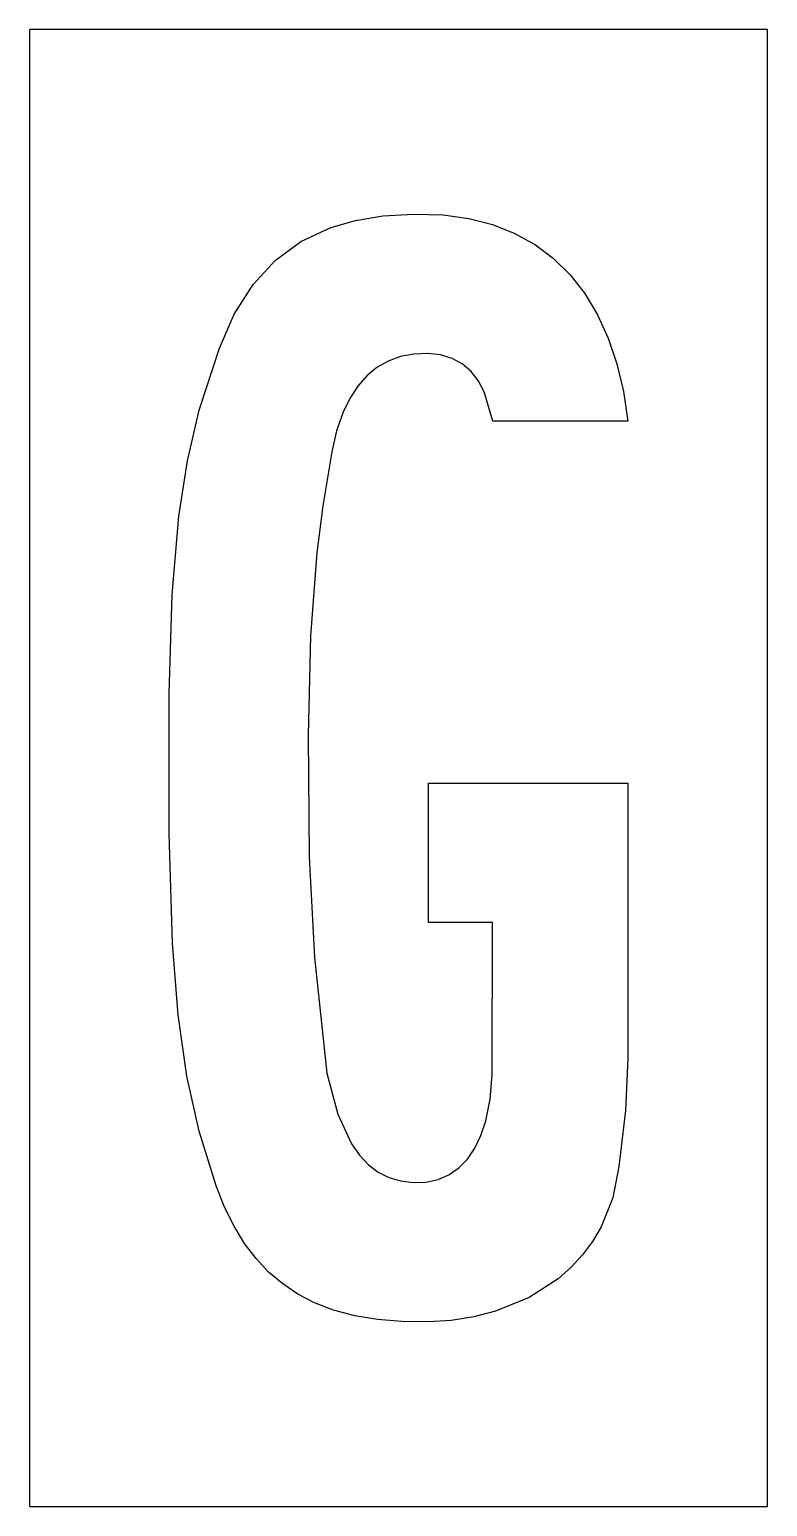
# Model space of a CAD drawing. Extents: x 0 to 11, y 0 to 22.
import ezdxf

# ---------------------------------------------------------------- set-up
doc = ezdxf.new("R2010")
doc.units = 0
doc.layers.add('CUT', color=7, linetype='Continuous')
doc.layers.add('OUTSIDE', color=1, linetype='Continuous')

msp = doc.modelspace()

# ---------------------------------------------------------------- linework, layer by layer
at = {"layer": 'CUT'}
msp.add_lwpolyline([(8.8852, 5.8986), (8.7838, 5.0662), (8.6959, 4.5982), (8.5193, 4.1642), (8.391, 3.9478), (8.241, 3.7467), (8.0705, 3.5616), (7.8799, 3.3931), (7.4471, 3.1123), (6.9458, 2.907), (6.6217, 2.824), (6.2838, 2.771), (5.9404, 2.7482), (5.5514, 2.7534), (5.1866, 2.7842), (4.8473, 2.8411), (4.5327, 2.925), (4.2468, 3.0346), (4.0006, 3.1618), (3.7735, 3.3139), (3.5647, 3.4915), (3.3772, 3.6915), (3.2065, 3.9174), (3.049, 4.1749), (2.9079, 4.4606), (2.7825, 4.7754), (2.5286, 5.5885), (2.3457, 6.412), (2.2162, 7.3248), (2.1314, 8.3904), (2.0791, 10.0242), (2.0798, 12.1072), (2.1281, 13.579), (2.2273, 14.7534), (2.3529, 15.5744), (2.5276, 16.3291), (2.83, 17.2562), (3.0527, 17.7627), (3.3313, 18.2027), (3.6615, 18.5614), (4.0457, 18.8421), (4.4911, 19.0493), (4.859, 19.1552), (5.2663, 19.2227), (5.7286, 19.2518), (6.1665, 19.2394), (6.5481, 19.1869), (6.903, 19.0957), (7.2354, 18.9642), (7.5398, 18.7944), (7.8119, 18.5902), (8.0594, 18.3467), (8.2778, 18.0672), (8.4668, 17.7526), (8.626, 17.4037), (8.755, 17.0213), (8.8537, 16.6061), (8.9207, 16.1658), (6.9042, 16.1654), (6.777, 16.601), (6.6854, 16.7722), (6.5769, 16.9096), (6.4495, 17.0184), (6.2985, 17.1008), (6.1273, 17.153), (5.9361, 17.1747), (5.7268, 17.1666), (5.53, 17.1293), (5.3473, 17.0626), (5.1791, 16.9661), (5.0262, 16.8397), (4.8921, 16.687), (4.7738, 16.5053), (4.6742, 16.2998), (4.5772, 16.0213), (4.5047, 15.7104), (4.3742, 14.907), (4.2846, 14.2042), (4.1895, 12.9686), (4.1514, 11.4842), (4.1679, 9.6744), (4.2463, 8.1758), (4.4295, 6.4526), (4.5972, 5.8418), (4.8007, 5.4026), (4.9194, 5.2322), (5.0519, 5.091), (5.1954, 4.9818), (5.3538, 4.901), (5.5278, 4.8486), (5.7183, 4.8254), (5.9116, 4.832), (6.0894, 4.8707), (6.2503, 4.9403), (6.3977, 5.0426), (6.5268, 5.1749), (6.6372, 5.3357), (6.7287, 5.5237), (6.8026, 5.7434), (6.8682, 6.0672), (6.8985, 6.431), (6.9006, 8.6986), (5.9457, 8.6997), (5.9468, 10.7762), (8.9199, 10.7762), (8.9209, 6.677)], close=True, dxfattribs=at)
at = {"layer": 'OUTSIDE'}
msp.add_lwpolyline([(0, 0), (11, 0), (11, 22), (0, 22)], close=True, dxfattribs=at)

doc.saveas('drawing.dxf')
